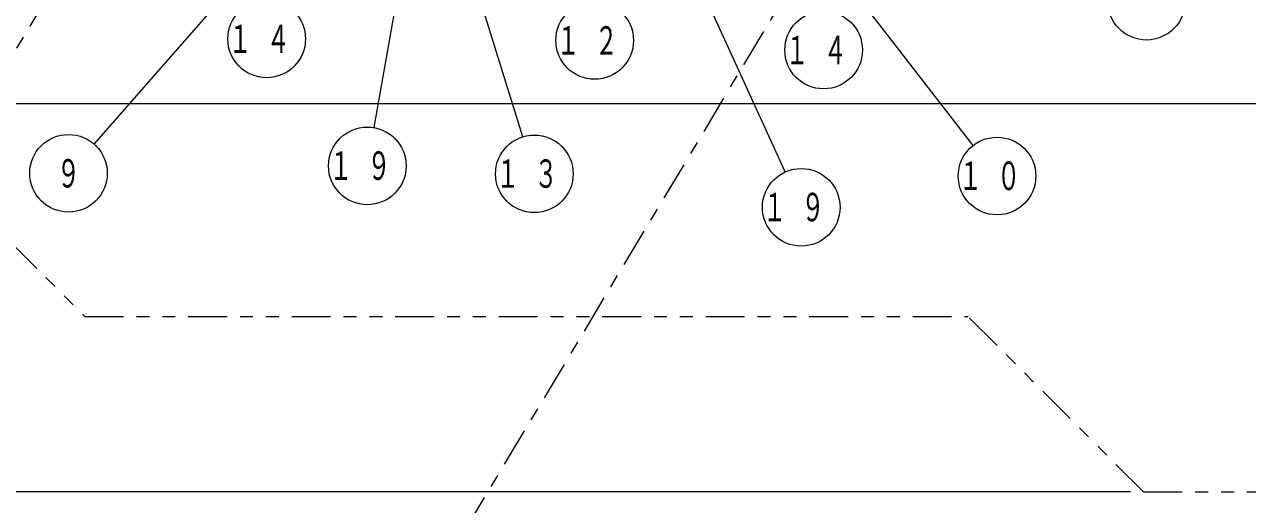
# Model space of a CAD drawing. Units: millimetres on the paper. Extents: x -385 to 0, y -594 to 267.
# Drawn here: x -241.2 to -146.7, y 69.5 to 106.6 of the extents above; entities that cross this region are included whole.
import ezdxf
from ezdxf.enums import TextEntityAlignment as Align

# ---------------------------------------------------------------- set-up
doc = ezdxf.new("R2010")
doc.units = ezdxf.units.MM
doc.linetypes.add('USER2', pattern=[6, 3, -1, 1, -1])
doc.linetypes.add('USER3', pattern=[8, 3, -1, 1, -1, 1, -1])
doc.layers.add('LY_1', color=7, linetype='Continuous', lineweight=25)
doc.styles.add('ＭＳ ゴシック', font='')
doc.styles.get('ＭＳ ゴシック').set_extended_font_data('MS Gothic')

msp = doc.modelspace()

# ---------------------------------------------------------------- linework, layer by layer
at = {"layer": 'LY_1', "linetype": 'USER2', "lineweight": 13}
for p, q in [((-223.848, 134.819), (-270.692, 56.601)), ((-225.692, 36.601), (-178.848, 114.819))]:
    msp.add_line(p, q, dxfattribs=at)
at = {"layer": 'LY_1', "lineweight": 13}
for p, q in [((-202.699, 97.953), (-211.031, 124.819)), ((-214.198, 98.658), (-211.348, 114.82)), ((-182.426, 95.231), (-191.348, 114.819)), ((-235.839, 97.388), (-221.148, 114.152)), ((-167.889, 97.29), (-181, 114.187)), ((-142.765, 100.505), (-331.041, 100.505)), ((-155.735, 70.505), (-331.041, 70.505))]:
    msp.add_line(p, q, dxfattribs=at)
at = {"layer": 'LY_1', "linetype": 'USER3', "lineweight": 13}
for p, q in [((-242.393, 89.902), (-236.56, 84.069)), ((-236.56, 84.069), (-168.299, 84.069)), ((-154.735, 70.505), (-168.299, 84.069)), ((-154.735, 70.505), (-121.294, 70.505))]:
    msp.add_line(p, q, dxfattribs=at)
at = {"layer": 'LY_1', "lineweight": 13}
for centre in [(-154.499, 108.435), (-222.502, 105.522), (-197.15, 105.404), (-179.454, 104.663), (-214.719, 95.703), (-237.816, 95.132), (-201.811, 95.088), (-166.051, 94.919), (-181.183, 92.501)]:
    msp.add_circle(centre, 3, dxfattribs=at)

# ---------------------------------------------------------------- texts
at = {"layer": 'LY_1', "style": 'ＭＳ ゴシック', "width": 0.6}
msp.add_text('９', height=2.199, dxfattribs=at).set_placement((-237.816, 95.132), align=Align.MIDDLE_CENTER)
at = {"layer": 'LY_1', "char_height": 2.199, "attachment_point": 5, "style": 'ＭＳ ゴシック'}
for s, insert in [('\\T1.64;\\W0.6;１４', (-222.502, 105.522)), ('\\T1.64;\\W0.6;１２', (-197.15, 105.404)), ('\\T1.64;\\W0.6;１４', (-179.454, 104.663)), ('\\T1.64;\\W0.6;１９', (-214.719, 95.703)), ('\\T1.64;\\W0.6;１３', (-201.811, 95.088)), ('\\T1.64;\\W0.6;１０', (-166.051, 94.919)), ('\\T1.64;\\W0.6;１９', (-181.183, 92.501))]:
    msp.add_mtext(s, dxfattribs=dict(at, insert=insert))

doc.saveas('drawing.dxf')
